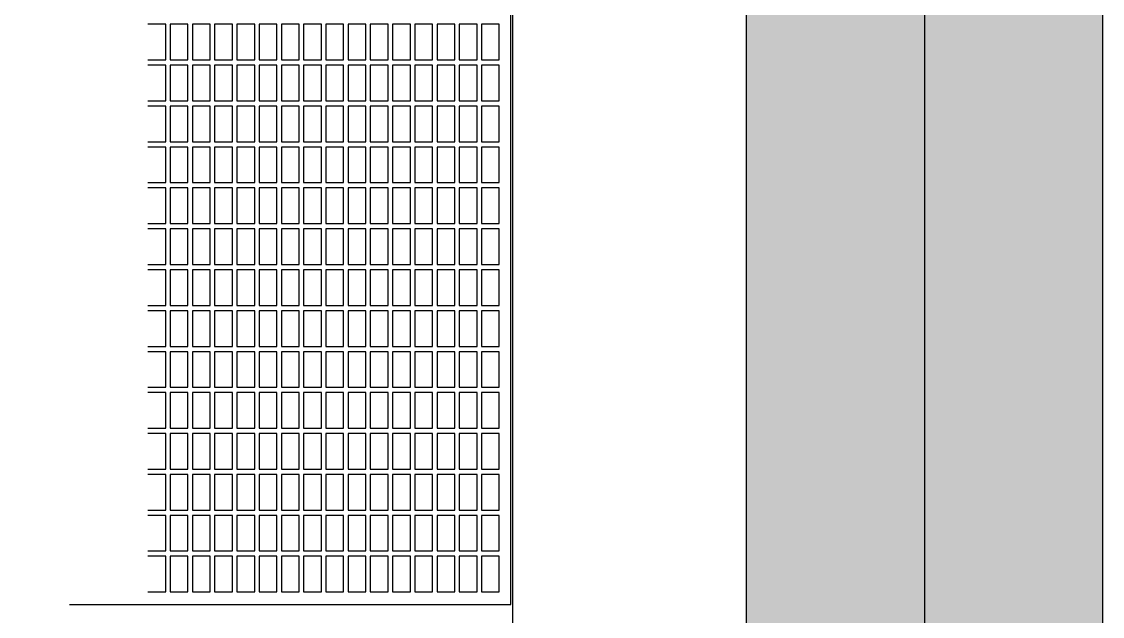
# Model space of a CAD drawing. Extents: x -678900 to 2378000, y 0 to 1840591.
# Drawn here: x -147821 to -147214, y 695264 to 695598 of the extents above; entities that cross this region are included whole.
import ezdxf

# ---------------------------------------------------------------- set-up
doc = ezdxf.new("R2010")
doc.units = 0
doc.header["$LTSCALE"] = 1000
doc.header["$MEASUREMENT"] = 0
doc.linetypes.add('CENTER', pattern=[2, 1.25, -0.25, 0.25, -0.25])
doc.linetypes.add('DASH', pattern=[0.35, 0.25, -0.1])
doc.layers.get('0').update_dxf_attribs({"linetype": 'CONTINUOUS'})
for name, color, linetype in [('AD-AXIS-AXIS', 1, 'CENTER'), ('AE-ELEV-4', 251, 'CONTINUOUS'), ('AE-HDWR-COVR', 8, 'CONTINUOUS'), ('AE-WALL', 255, 'CONTINUOUS'), ('AE-WALL-HACH', 15, 'CONTINUOUS'), ('C-XREF-INT', 7, 'CONTINUOUS')]:
    doc.layers.add(name, color=color, linetype=linetype)

# ---------------------------------------------------------------- blocks, each defined once
blk = doc.blocks.new('DXMX_View_SectionJoint_DEFAULT_191026112959002186')
at = {"layer": 'AE-WALL-HACH'}
h = blk.add_hatch(dxfattribs=at)
h.set_pattern_fill('加气混凝土', color=15, scale=50, style=0)
h.set_pattern_definition([(270, (-183, -177), (600, -300), [0, -600]), (270, (-264, 174), (600, -300), [0, -600]), (270, (-270, -21), (600, -300), [0, -600]), (270, (-93, -234), (600, -300), [0, -600]), (270, (-300, 15), (600, -300), [0, -600]), (270, (285, -294), (600, -300), [0, -600]), (270, (237, -111), (600, -300), [0, -600]), (270, (162, -207), (600, -300), [0, -600]), (270, (150, 282), (600, -300), [0, -600]), (270, (123, -12), (600, -300), [0, -600]), (270, (-30, 102), (600, -300), [0, -600]), (270, (-255, 96), (600, -300), [0, -600]), (270, (-279, -129), (600, -300), [0, -600]), (270, (-15, -294), (600, -300), [0, -600]), (270, (-108, 267), (600, -300), [0, -600]), (270, (-6, 216), (600, -300), [0, -600]), (270, (-48, -18), (600, -300), [0, -600]), (270, (-135, 66), (600, -300), [0, -600]), (270, (63, 114), (600, -300), [0, -600]), (270, (288, 39), (600, -300), [0, -600]), (270, (-234, 243), (600, -300), [0, -600]), (270, (165, -87), (600, -300), [0, -600]), (270, (174, 192), (600, -300), [0, -600]), (270, (252, 240), (600, -300), [0, -600]), (40.6013, (97.143, -257.143), (1800.00001, 1499.999983), [26.342, -11037.111]), (288.43495, (108.57, -214.29), (600, -1500), [27.105, -3767.628]), (0, (82.86, -214.3), (600, -300), [25.714, -1174.286]), (71.56505, (74.29, -240), (599.99996, 1500), [27.105, -3767.628]), (323.1301, (74.29, -240), (600, -300), [28.571, -2971.428]), (45, (-231.43, -262.86), (600, 300), [24.244, -1672.813]), (315, (-231.43, -228.57), (600, -300), [24.244, -1672.813]), (45, (-248.57, -245.71), (600, 300), [24.244, -1672.813]), (315, (-248.57, -245.71), (600, -300), [24.244, -1672.813]), (26.565, (171.43, 25.7), (1200, 5e-05), [31.944, -638.877]), (90, (200, 40), (600, 300), [34.286, -565.714]), (333.435, (171.43, 88.57), (1200, -3e-06), [31.944, -638.877]), (26.565, (142.86, 74.3), (1200, 5e-05), [31.944, -638.877]), (270, (142.86, 74.3), (600, -300), [34.286, -565.714]), (333.435, (142.86, 40), (1200, -3e-06), [31.944, -638.877]), (17.10273, (-31.429, -200), (3000.000005, 899.999966), [38.861, -16282.9025]), (53.97263, (5.714, -188.57), (4199.999995, 5699.99993), [38.861, -8122.02]), (90, (28.6, -157.14), (600, 300), [37.143, -562.857]), (306.02737, (5.714, -88.57), (4199.999955, -5699.99996), [38.861, -8122.02]), (341.56505, (-28.57, -77.14), (3000, -900), [36.14, -3758.593]), (17.10273, (-65.714, -88.571), (3000.000005, 899.999966), [38.861, -16282.9025]), (53.97263, (-88.57, -120), (4199.999995, 5699.99993), [38.861, -8122.02]), (270, (-88.6, -120), (600, -300), [37.143, -562.857]), (306.02737, (-88.57, -157.143), (4199.999955, -5699.99996), [38.861, -8122.02]), (341.56505, (-65.71, -188.57), (3000, -900), [36.14, -3758.593]), (60.2551, (248.57, -205.714), (600, 900), [23.035, -4814.32]), (0, (237.14, -185.7), (600, -300), [22.857, -1177.143]), (299.74488, (237.14, -185.714), (600, -900), [23.035, -4814.32]), (26.565, (-177.14, -65.7), (1200, 5e-05), [31.944, -638.877]), (78.69007, (-148.57, -51.43), (599.99998, 2700), [29.137, -6089.686]), (311.18593, (-162.857, 3e-14), (6599.999942, -7499.999955), [30.372, -12725.802]), (0, (-191.43, 4e-14), (600, -300), [28.571, -1171.428]), (48.81407, (-211.429, -22.857), (6600.000042, 7499.999867), [30.372, -12725.802]), (286.69924, (-211.429, -22.857), (2999.99997, -9899.999926), [29.829, -12498.538]), (330.9454, (-202.857, -51.43), (599.999995, -300), [29.416, -12325.34]), (19.9831, (74.286, 185.714), (4199.99999, 1500.000006), [33.442, -14012.1975]), (65.55605, (105.714, 197.143), (1799.999963, 3900.000015), [34.523, -14465.1315]), (294.44395, (105.714, 260), (1799.99999, -3900.000002), [34.523, -14465.1315]), (340.01689, (74.286, 271.429), (4199.99999, -1500.000005), [33.442, -14012.1975]), (19.9831, (42.857, 260), (4199.99999, 1500.000006), [33.442, -14012.1975]), (70.0169, (31.43, 228.57), (599.99997, 1500), [33.442, -6989.378]), (289.9831, (31.43, 228.57), (600, -1499.99999), [33.442, -6989.378]), (340.01689, (42.857, 197.143), (4199.99999, -1500.000005), [33.442, -14012.1975]), (32.00538, (20, -37.14), (599.99997, 300.00004), [26.954, -5633.434]), (288.43495, (34.29, 2.86), (600, -1500), [27.105, -3767.628]), (0, (8.57, 2.86), (600, -300), [25.714, -1174.286]), (71.56505, (-4e-15, -22.86), (599.99996, 1500), [27.105, -3767.628]), (324.46232, (-4e-15, -22.857), (2999.999996, -2099.999997), [24.578, -10298.211]), (26.565, (-125.7, 137.14), (1200, 5e-05), [31.944, -638.877]), (90, (-97.14, 151.4), (600, 300), [31.429, -568.571]), (329.03624, (-125.714, 200), (600, -300), [33.32, -6963.822]), (30.96376, (-154.286, 182.857), (599.99997, 300.00004), [33.32, -6963.822]), (270, (-154.3, 182.86), (600, -300), [31.429, -568.571]), (333.435, (-154.3, 151.43), (1200, -3e-06), [31.944, -638.877])])
h.paths.add_polyline_path([(-10300, 20044.975163), (-10100, 20044.975163), (-10100, 17264.975163), (-10300, 17264.975163)], flags=0)
h.paths.add_polyline_path([(-11400, 19464.975163), (-11200, 19464.975163), (-11200, 18464.975163), (-11400, 18464.975163)], flags=0)
h.paths.add_polyline_path([(-7900, 19415.025163), (-7900, 19414.975163)], flags=0)
h.paths.add_polyline_path([(-7900, 17315.025163), (-7700, 17315.025163), (-7700, 17264.975163), (-7900, 17264.975163)], flags=0)
h.paths.add_polyline_path([(-10300, 16864.975163), (-10100, 16864.975163), (-10100, 15664.975163), (-10300, 15664.975163)], flags=0)
h.paths.add_polyline_path([(-7900, 16864.975163), (-7700, 16864.975163), (-7700, 16264.975163), (-7900, 16264.975163)], flags=0)
h.paths.add_polyline_path([(-10300, 15264.975163), (-10100, 15264.975163), (-10100, 14464.975163), (-10300, 14464.975163)], flags=0)
at = {"layer": 'AE-WALL', "ltscale": 0.3, "flags": 128}
blk.add_lwpolyline([(-7900, 16864.975163), (-7700, 16864.975163), (-7700, 16264.975163), (-7900, 16264.975163), (-7900, 16864.975163)], dxfattribs=at)
at = {"layer": 'AE-WALL-HACH', "color": 7, "ltscale": 0.3, "flags": 128}
blk.add_lwpolyline([(-7900, 16864.975163), (-7700, 16864.975163), (-7700, 16264.975163), (-7900, 16264.975163), (-7900, 16864.975163)], close=True, dxfattribs=at)
blk = doc.blocks.new('冲顶')
at = {"layer": 'AE-ELEV-4', "linetype": 'Continuous'}
for p, q in [((1332886.42, 858497.89), (1332886.42, 857951.89)), ((1332887.42, 857999.46), (1332887.42, 858447.46)), ((1332893.92, 858325.46), (1332903.92, 858325.46)), ((1332893.92, 858305.46), (1332893.92, 858325.46)), ((1332903.92, 858325.46), (1332903.92, 858305.46)), ((1332906.42, 858325.46), (1332916.42, 858325.46)), ((1332906.42, 858305.46), (1332906.42, 858325.46)), ((1332916.42, 858325.46), (1332916.42, 858305.46)), ((1332918.92, 858325.46), (1332928.92, 858325.46)), ((1332918.92, 858305.46), (1332918.92, 858325.46)), ((1332928.92, 858325.46), (1332928.92, 858305.46)), ((1332931.42, 858325.46), (1332941.42, 858325.46)), ((1332931.42, 858305.46), (1332931.42, 858325.46)), ((1332941.42, 858325.46), (1332941.42, 858305.46)), ((1332943.92, 858325.46), (1332953.92, 858325.46)), ((1332943.92, 858305.46), (1332943.92, 858325.46)), ((1332953.92, 858325.46), (1332953.92, 858305.46)), ((1332956.42, 858325.46), (1332966.42, 858325.46)), ((1332956.42, 858305.46), (1332956.42, 858325.46)), ((1332966.42, 858325.46), (1332966.42, 858305.46)), ((1332968.92, 858325.46), (1332978.92, 858325.46)), ((1332968.92, 858305.46), (1332968.92, 858325.46)), ((1332978.92, 858325.46), (1332978.92, 858305.46)), ((1332981.42, 858325.46), (1332991.42, 858325.46)), ((1332981.42, 858305.46), (1332981.42, 858325.46)), ((1332991.42, 858325.46), (1332991.42, 858305.46)), ((1332993.92, 858325.46), (1333003.92, 858325.46)), ((1332993.92, 858305.46), (1332993.92, 858325.46)), ((1333003.92, 858325.46), (1333003.92, 858305.46)), ((1333006.42, 858325.46), (1333016.42, 858325.46)), ((1333006.42, 858305.46), (1333006.42, 858325.46)), ((1333016.42, 858325.46), (1333016.42, 858305.46)), ((1333018.92, 858325.46), (1333028.92, 858325.46)), ((1333018.92, 858305.46), (1333018.92, 858325.46)), ((1333028.92, 858325.46), (1333028.92, 858305.46)), ((1333031.42, 858325.46), (1333041.42, 858325.46)), ((1333031.42, 858305.46), (1333031.42, 858325.46)), ((1333041.42, 858325.46), (1333041.42, 858305.46)), ((1333043.92, 858325.46), (1333053.92, 858325.46)), ((1333043.92, 858305.46), (1333043.92, 858325.46)), ((1333053.92, 858325.46), (1333053.92, 858305.46)), ((1333056.42, 858325.46), (1333066.42, 858325.46)), ((1333056.42, 858305.46), (1333056.42, 858325.46)), ((1333066.42, 858325.46), (1333066.42, 858305.46)), ((1333068.92, 858325.46), (1333078.92, 858325.46)), ((1333068.92, 858305.46), (1333068.92, 858325.46)), ((1333078.92, 858325.46), (1333078.92, 858305.46)), ((1333081.42, 858325.46), (1333091.42, 858325.46)), ((1333081.42, 858305.46), (1333081.42, 858325.46)), ((1332903.92, 858305.46), (1332893.92, 858305.46)), ((1332893.92, 858302.46), (1332903.92, 858302.46)), ((1332893.92, 858282.46), (1332893.92, 858302.46)), ((1332903.92, 858302.46), (1332903.92, 858282.46)), ((1332916.42, 858305.46), (1332906.42, 858305.46)), ((1332906.42, 858302.46), (1332916.42, 858302.46)), ((1332906.42, 858282.46), (1332906.42, 858302.46)), ((1332916.42, 858302.46), (1332916.42, 858282.46)), ((1332928.92, 858305.46), (1332918.92, 858305.46)), ((1332918.92, 858302.46), (1332928.92, 858302.46)), ((1332918.92, 858282.46), (1332918.92, 858302.46)), ((1332928.92, 858302.46), (1332928.92, 858282.46)), ((1332941.42, 858305.46), (1332931.42, 858305.46)), ((1332931.42, 858302.46), (1332941.42, 858302.46)), ((1332931.42, 858282.46), (1332931.42, 858302.46)), ((1332941.42, 858302.46), (1332941.42, 858282.46)), ((1332953.92, 858305.46), (1332943.92, 858305.46)), ((1332943.92, 858302.46), (1332953.92, 858302.46)), ((1332943.92, 858282.46), (1332943.92, 858302.46)), ((1332953.92, 858302.46), (1332953.92, 858282.46)), ((1332966.42, 858305.46), (1332956.42, 858305.46)), ((1332956.42, 858302.46), (1332966.42, 858302.46)), ((1332956.42, 858282.46), (1332956.42, 858302.46)), ((1332966.42, 858302.46), (1332966.42, 858282.46)), ((1332978.92, 858305.46), (1332968.92, 858305.46)), ((1332968.92, 858302.46), (1332978.92, 858302.46)), ((1332968.92, 858282.46), (1332968.92, 858302.46)), ((1332978.92, 858302.46), (1332978.92, 858282.46)), ((1332991.42, 858305.46), (1332981.42, 858305.46)), ((1332981.42, 858302.46), (1332991.42, 858302.46)), ((1332981.42, 858282.46), (1332981.42, 858302.46)), ((1332991.42, 858302.46), (1332991.42, 858282.46)), ((1333003.92, 858305.46), (1332993.92, 858305.46)), ((1332993.92, 858302.46), (1333003.92, 858302.46)), ((1332993.92, 858282.46), (1332993.92, 858302.46)), ((1333003.92, 858302.46), (1333003.92, 858282.46)), ((1333016.42, 858305.46), (1333006.42, 858305.46)), ((1333006.42, 858302.46), (1333016.42, 858302.46)), ((1333006.42, 858282.46), (1333006.42, 858302.46)), ((1333016.42, 858302.46), (1333016.42, 858282.46)), ((1333028.92, 858305.46), (1333018.92, 858305.46)), ((1333018.92, 858302.46), (1333028.92, 858302.46)), ((1333018.92, 858282.46), (1333018.92, 858302.46)), ((1333028.92, 858302.46), (1333028.92, 858282.46)), ((1333041.42, 858305.46), (1333031.42, 858305.46)), ((1333031.42, 858302.46), (1333041.42, 858302.46)), ((1333031.42, 858282.46), (1333031.42, 858302.46)), ((1333041.42, 858302.46), (1333041.42, 858282.46)), ((1333053.92, 858305.46), (1333043.92, 858305.46)), ((1333043.92, 858302.46), (1333053.92, 858302.46)), ((1333043.92, 858282.46), (1333043.92, 858302.46)), ((1333053.92, 858302.46), (1333053.92, 858282.46)), ((1333066.42, 858305.46), (1333056.42, 858305.46)), ((1333056.42, 858302.46), (1333066.42, 858302.46)), ((1333056.42, 858282.46), (1333056.42, 858302.46)), ((1333066.42, 858302.46), (1333066.42, 858282.46)), ((1333078.92, 858305.46), (1333068.92, 858305.46)), ((1333068.92, 858302.46), (1333078.92, 858302.46)), ((1333068.92, 858282.46), (1333068.92, 858302.46)), ((1333078.92, 858302.46), (1333078.92, 858282.46)), ((1333091.42, 858305.46), (1333081.42, 858305.46)), ((1333081.42, 858302.46), (1333091.42, 858302.46)), ((1333081.42, 858282.46), (1333081.42, 858302.46)), ((1332903.92, 858282.46), (1332893.92, 858282.46)), ((1332916.42, 858282.46), (1332906.42, 858282.46)), ((1332928.92, 858282.46), (1332918.92, 858282.46)), ((1332941.42, 858282.46), (1332931.42, 858282.46)), ((1332953.92, 858282.46), (1332943.92, 858282.46)), ((1332966.42, 858282.46), (1332956.42, 858282.46)), ((1332978.92, 858282.46), (1332968.92, 858282.46)), ((1332991.42, 858282.46), (1332981.42, 858282.46)), ((1333003.92, 858282.46), (1332993.92, 858282.46)), ((1333016.42, 858282.46), (1333006.42, 858282.46)), ((1333028.92, 858282.46), (1333018.92, 858282.46)), ((1333041.42, 858282.46), (1333031.42, 858282.46)), ((1333053.92, 858282.46), (1333043.92, 858282.46)), ((1333066.42, 858282.46), (1333056.42, 858282.46)), ((1333078.92, 858282.46), (1333068.92, 858282.46)), ((1333091.42, 858282.46), (1333081.42, 858282.46)), ((1332893.92, 858279.46), (1332903.92, 858279.46)), ((1332893.92, 858259.46), (1332893.92, 858279.46)), ((1332903.92, 858279.46), (1332903.92, 858259.46)), ((1332906.42, 858279.46), (1332916.42, 858279.46)), ((1332906.42, 858259.46), (1332906.42, 858279.46)), ((1332916.42, 858279.46), (1332916.42, 858259.46)), ((1332918.92, 858279.46), (1332928.92, 858279.46)), ((1332918.92, 858259.46), (1332918.92, 858279.46)), ((1332928.92, 858279.46), (1332928.92, 858259.46)), ((1332931.42, 858279.46), (1332941.42, 858279.46)), ((1332931.42, 858259.46), (1332931.42, 858279.46)), ((1332941.42, 858279.46), (1332941.42, 858259.46)), ((1332943.92, 858279.46), (1332953.92, 858279.46)), ((1332943.92, 858259.46), (1332943.92, 858279.46)), ((1332953.92, 858279.46), (1332953.92, 858259.46)), ((1332956.42, 858279.46), (1332966.42, 858279.46)), ((1332956.42, 858259.46), (1332956.42, 858279.46)), ((1332966.42, 858279.46), (1332966.42, 858259.46)), ((1332968.92, 858279.46), (1332978.92, 858279.46)), ((1332968.92, 858259.46), (1332968.92, 858279.46)), ((1332978.92, 858279.46), (1332978.92, 858259.46)), ((1332981.42, 858279.46), (1332991.42, 858279.46)), ((1332981.42, 858259.46), (1332981.42, 858279.46)), ((1332991.42, 858279.46), (1332991.42, 858259.46)), ((1332993.92, 858279.46), (1333003.92, 858279.46)), ((1332993.92, 858259.46), (1332993.92, 858279.46)), ((1333003.92, 858279.46), (1333003.92, 858259.46)), ((1333006.42, 858279.46), (1333016.42, 858279.46)), ((1333006.42, 858259.46), (1333006.42, 858279.46)), ((1333016.42, 858279.46), (1333016.42, 858259.46)), ((1333018.92, 858279.46), (1333028.92, 858279.46)), ((1333018.92, 858259.46), (1333018.92, 858279.46)), ((1333028.92, 858279.46), (1333028.92, 858259.46)), ((1333031.42, 858279.46), (1333041.42, 858279.46)), ((1333031.42, 858259.46), (1333031.42, 858279.46)), ((1333041.42, 858279.46), (1333041.42, 858259.46)), ((1333043.92, 858279.46), (1333053.92, 858279.46)), ((1333043.92, 858259.46), (1333043.92, 858279.46)), ((1333053.92, 858279.46), (1333053.92, 858259.46)), ((1333056.42, 858279.46), (1333066.42, 858279.46)), ((1333056.42, 858259.46), (1333056.42, 858279.46)), ((1333066.42, 858279.46), (1333066.42, 858259.46)), ((1333068.92, 858279.46), (1333078.92, 858279.46)), ((1333068.92, 858259.46), (1333068.92, 858279.46)), ((1333078.92, 858279.46), (1333078.92, 858259.46)), ((1333081.42, 858279.46), (1333091.42, 858279.46)), ((1333081.42, 858259.46), (1333081.42, 858279.46)), ((1332903.92, 858259.46), (1332893.92, 858259.46)), ((1332916.42, 858259.46), (1332906.42, 858259.46)), ((1332928.92, 858259.46), (1332918.92, 858259.46)), ((1332941.42, 858259.46), (1332931.42, 858259.46)), ((1332953.92, 858259.46), (1332943.92, 858259.46)), ((1332966.42, 858259.46), (1332956.42, 858259.46)), ((1332978.92, 858259.46), (1332968.92, 858259.46)), ((1332991.42, 858259.46), (1332981.42, 858259.46)), ((1333003.92, 858259.46), (1332993.92, 858259.46)), ((1333016.42, 858259.46), (1333006.42, 858259.46)), ((1333028.92, 858259.46), (1333018.92, 858259.46)), ((1333041.42, 858259.46), (1333031.42, 858259.46)), ((1333053.92, 858259.46), (1333043.92, 858259.46)), ((1333066.42, 858259.46), (1333056.42, 858259.46)), ((1333078.92, 858259.46), (1333068.92, 858259.46)), ((1333091.42, 858259.46), (1333081.42, 858259.46)), ((1332893.92, 858256.46), (1332903.92, 858256.46)), ((1332893.92, 858236.46), (1332893.92, 858256.46)), ((1332903.92, 858256.46), (1332903.92, 858236.46)), ((1332906.42, 858256.46), (1332916.42, 858256.46)), ((1332906.42, 858236.46), (1332906.42, 858256.46)), ((1332916.42, 858256.46), (1332916.42, 858236.46)), ((1332918.92, 858256.46), (1332928.92, 858256.46)), ((1332918.92, 858236.46), (1332918.92, 858256.46)), ((1332928.92, 858256.46), (1332928.92, 858236.46)), ((1332931.42, 858256.46), (1332941.42, 858256.46)), ((1332931.42, 858236.46), (1332931.42, 858256.46)), ((1332941.42, 858256.46), (1332941.42, 858236.46)), ((1332943.92, 858256.46), (1332953.92, 858256.46)), ((1332943.92, 858236.46), (1332943.92, 858256.46)), ((1332953.92, 858256.46), (1332953.92, 858236.46)), ((1332956.42, 858256.46), (1332966.42, 858256.46)), ((1332956.42, 858236.46), (1332956.42, 858256.46)), ((1332966.42, 858256.46), (1332966.42, 858236.46)), ((1332968.92, 858256.46), (1332978.92, 858256.46)), ((1332968.92, 858236.46), (1332968.92, 858256.46)), ((1332978.92, 858256.46), (1332978.92, 858236.46)), ((1332981.42, 858256.46), (1332991.42, 858256.46)), ((1332981.42, 858236.46), (1332981.42, 858256.46)), ((1332991.42, 858256.46), (1332991.42, 858236.46)), ((1332993.92, 858256.46), (1333003.92, 858256.46)), ((1332993.92, 858236.46), (1332993.92, 858256.46)), ((1333003.92, 858256.46), (1333003.92, 858236.46)), ((1333006.42, 858256.46), (1333016.42, 858256.46)), ((1333006.42, 858236.46), (1333006.42, 858256.46)), ((1333016.42, 858256.46), (1333016.42, 858236.46)), ((1333018.92, 858256.46), (1333028.92, 858256.46)), ((1333018.92, 858236.46), (1333018.92, 858256.46)), ((1333028.92, 858256.46), (1333028.92, 858236.46)), ((1333031.42, 858256.46), (1333041.42, 858256.46)), ((1333031.42, 858236.46), (1333031.42, 858256.46)), ((1333041.42, 858256.46), (1333041.42, 858236.46)), ((1333043.92, 858256.46), (1333053.92, 858256.46)), ((1333043.92, 858236.46), (1333043.92, 858256.46)), ((1333053.92, 858256.46), (1333053.92, 858236.46)), ((1333056.42, 858256.46), (1333066.42, 858256.46)), ((1333056.42, 858236.46), (1333056.42, 858256.46)), ((1333066.42, 858256.46), (1333066.42, 858236.46)), ((1333068.92, 858256.46), (1333078.92, 858256.46)), ((1333068.92, 858236.46), (1333068.92, 858256.46)), ((1333078.92, 858256.46), (1333078.92, 858236.46)), ((1333081.42, 858256.46), (1333091.42, 858256.46)), ((1333081.42, 858236.46), (1333081.42, 858256.46)), ((1332903.92, 858236.46), (1332893.92, 858236.46)), ((1332916.42, 858236.46), (1332906.42, 858236.46)), ((1332928.92, 858236.46), (1332918.92, 858236.46)), ((1332941.42, 858236.46), (1332931.42, 858236.46)), ((1332953.92, 858236.46), (1332943.92, 858236.46)), ((1332966.42, 858236.46), (1332956.42, 858236.46)), ((1332978.92, 858236.46), (1332968.92, 858236.46)), ((1332991.42, 858236.46), (1332981.42, 858236.46)), ((1333003.92, 858236.46), (1332993.92, 858236.46)), ((1333016.42, 858236.46), (1333006.42, 858236.46)), ((1333028.92, 858236.46), (1333018.92, 858236.46)), ((1333041.42, 858236.46), (1333031.42, 858236.46)), ((1333053.92, 858236.46), (1333043.92, 858236.46)), ((1333066.42, 858236.46), (1333056.42, 858236.46)), ((1333078.92, 858236.46), (1333068.92, 858236.46)), ((1333091.42, 858236.46), (1333081.42, 858236.46)), ((1332893.92, 858233.46), (1332903.92, 858233.46)), ((1332893.92, 858213.46), (1332893.92, 858233.46)), ((1332903.92, 858233.46), (1332903.92, 858213.46)), ((1332906.42, 858233.46), (1332916.42, 858233.46)), ((1332906.42, 858213.46), (1332906.42, 858233.46)), ((1332916.42, 858233.46), (1332916.42, 858213.46)), ((1332918.92, 858233.46), (1332928.92, 858233.46)), ((1332918.92, 858213.46), (1332918.92, 858233.46)), ((1332928.92, 858233.46), (1332928.92, 858213.46)), ((1332931.42, 858233.46), (1332941.42, 858233.46)), ((1332931.42, 858213.46), (1332931.42, 858233.46)), ((1332941.42, 858233.46), (1332941.42, 858213.46)), ((1332943.92, 858233.46), (1332953.92, 858233.46)), ((1332943.92, 858213.46), (1332943.92, 858233.46)), ((1332953.92, 858233.46), (1332953.92, 858213.46)), ((1332956.42, 858233.46), (1332966.42, 858233.46)), ((1332956.42, 858213.46), (1332956.42, 858233.46)), ((1332966.42, 858233.46), (1332966.42, 858213.46)), ((1332968.92, 858233.46), (1332978.92, 858233.46)), ((1332968.92, 858213.46), (1332968.92, 858233.46)), ((1332978.92, 858233.46), (1332978.92, 858213.46)), ((1332981.42, 858233.46), (1332991.42, 858233.46)), ((1332981.42, 858213.46), (1332981.42, 858233.46)), ((1332991.42, 858233.46), (1332991.42, 858213.46)), ((1332993.92, 858233.46), (1333003.92, 858233.46)), ((1332993.92, 858213.46), (1332993.92, 858233.46)), ((1333003.92, 858233.46), (1333003.92, 858213.46)), ((1333006.42, 858233.46), (1333016.42, 858233.46)), ((1333006.42, 858213.46), (1333006.42, 858233.46)), ((1333016.42, 858233.46), (1333016.42, 858213.46)), ((1333018.92, 858233.46), (1333028.92, 858233.46)), ((1333018.92, 858213.46), (1333018.92, 858233.46)), ((1333028.92, 858233.46), (1333028.92, 858213.46)), ((1333031.42, 858233.46), (1333041.42, 858233.46)), ((1333031.42, 858213.46), (1333031.42, 858233.46)), ((1333041.42, 858233.46), (1333041.42, 858213.46)), ((1333043.92, 858233.46), (1333053.92, 858233.46)), ((1333043.92, 858213.46), (1333043.92, 858233.46)), ((1333053.92, 858233.46), (1333053.92, 858213.46)), ((1333056.42, 858233.46), (1333066.42, 858233.46)), ((1333056.42, 858213.46), (1333056.42, 858233.46)), ((1333066.42, 858233.46), (1333066.42, 858213.46)), ((1333068.92, 858233.46), (1333078.92, 858233.46)), ((1333068.92, 858213.46), (1333068.92, 858233.46)), ((1333078.92, 858233.46), (1333078.92, 858213.46)), ((1333081.42, 858233.46), (1333091.42, 858233.46)), ((1333081.42, 858213.46), (1333081.42, 858233.46)), ((1332903.92, 858213.46), (1332893.92, 858213.46)), ((1332893.92, 858210.46), (1332903.92, 858210.46)), ((1332893.92, 858190.46), (1332893.92, 858210.46)), ((1332903.92, 858210.46), (1332903.92, 858190.46)), ((1332916.42, 858213.46), (1332906.42, 858213.46)), ((1332906.42, 858210.46), (1332916.42, 858210.46)), ((1332906.42, 858190.46), (1332906.42, 858210.46)), ((1332916.42, 858210.46), (1332916.42, 858190.46)), ((1332928.92, 858213.46), (1332918.92, 858213.46)), ((1332918.92, 858210.46), (1332928.92, 858210.46)), ((1332918.92, 858190.46), (1332918.92, 858210.46)), ((1332928.92, 858210.46), (1332928.92, 858190.46)), ((1332941.42, 858213.46), (1332931.42, 858213.46)), ((1332931.42, 858210.46), (1332941.42, 858210.46)), ((1332931.42, 858190.46), (1332931.42, 858210.46)), ((1332941.42, 858210.46), (1332941.42, 858190.46)), ((1332953.92, 858213.46), (1332943.92, 858213.46)), ((1332943.92, 858210.46), (1332953.92, 858210.46)), ((1332943.92, 858190.46), (1332943.92, 858210.46)), ((1332953.92, 858210.46), (1332953.92, 858190.46)), ((1332966.42, 858213.46), (1332956.42, 858213.46)), ((1332956.42, 858210.46), (1332966.42, 858210.46)), ((1332956.42, 858190.46), (1332956.42, 858210.46)), ((1332966.42, 858210.46), (1332966.42, 858190.46)), ((1332978.92, 858213.46), (1332968.92, 858213.46)), ((1332968.92, 858210.46), (1332978.92, 858210.46)), ((1332968.92, 858190.46), (1332968.92, 858210.46)), ((1332978.92, 858210.46), (1332978.92, 858190.46)), ((1332991.42, 858213.46), (1332981.42, 858213.46)), ((1332981.42, 858210.46), (1332991.42, 858210.46)), ((1332981.42, 858190.46), (1332981.42, 858210.46)), ((1332991.42, 858210.46), (1332991.42, 858190.46)), ((1333003.92, 858213.46), (1332993.92, 858213.46)), ((1332993.92, 858210.46), (1333003.92, 858210.46)), ((1332993.92, 858190.46), (1332993.92, 858210.46)), ((1333003.92, 858210.46), (1333003.92, 858190.46)), ((1333016.42, 858213.46), (1333006.42, 858213.46)), ((1333006.42, 858210.46), (1333016.42, 858210.46)), ((1333006.42, 858190.46), (1333006.42, 858210.46)), ((1333016.42, 858210.46), (1333016.42, 858190.46)), ((1333028.92, 858213.46), (1333018.92, 858213.46)), ((1333018.92, 858210.46), (1333028.92, 858210.46)), ((1333018.92, 858190.46), (1333018.92, 858210.46)), ((1333028.92, 858210.46), (1333028.92, 858190.46)), ((1333041.42, 858213.46), (1333031.42, 858213.46)), ((1333031.42, 858210.46), (1333041.42, 858210.46)), ((1333031.42, 858190.46), (1333031.42, 858210.46)), ((1333041.42, 858210.46), (1333041.42, 858190.46)), ((1333053.92, 858213.46), (1333043.92, 858213.46)), ((1333043.92, 858210.46), (1333053.92, 858210.46)), ((1333043.92, 858190.46), (1333043.92, 858210.46)), ((1333053.92, 858210.46), (1333053.92, 858190.46)), ((1333066.42, 858213.46), (1333056.42, 858213.46)), ((1333056.42, 858210.46), (1333066.42, 858210.46)), ((1333056.42, 858190.46), (1333056.42, 858210.46)), ((1333066.42, 858210.46), (1333066.42, 858190.46)), ((1333078.92, 858213.46), (1333068.92, 858213.46)), ((1333068.92, 858210.46), (1333078.92, 858210.46)), ((1333068.92, 858190.46), (1333068.92, 858210.46)), ((1333078.92, 858210.46), (1333078.92, 858190.46)), ((1333091.42, 858213.46), (1333081.42, 858213.46)), ((1333081.42, 858210.46), (1333091.42, 858210.46)), ((1333081.42, 858190.46), (1333081.42, 858210.46)), ((1332903.92, 858190.46), (1332893.92, 858190.46)), ((1332893.92, 858187.46), (1332903.92, 858187.46)), ((1332893.92, 858167.46), (1332893.92, 858187.46)), ((1332903.92, 858187.46), (1332903.92, 858167.46)), ((1332916.42, 858190.46), (1332906.42, 858190.46)), ((1332906.42, 858187.46), (1332916.42, 858187.46)), ((1332906.42, 858167.46), (1332906.42, 858187.46)), ((1332916.42, 858187.46), (1332916.42, 858167.46)), ((1332928.92, 858190.46), (1332918.92, 858190.46)), ((1332918.92, 858187.46), (1332928.92, 858187.46)), ((1332918.92, 858167.46), (1332918.92, 858187.46)), ((1332928.92, 858187.46), (1332928.92, 858167.46)), ((1332941.42, 858190.46), (1332931.42, 858190.46)), ((1332931.42, 858187.46), (1332941.42, 858187.46)), ((1332931.42, 858167.46), (1332931.42, 858187.46)), ((1332941.42, 858187.46), (1332941.42, 858167.46)), ((1332953.92, 858190.46), (1332943.92, 858190.46)), ((1332943.92, 858187.46), (1332953.92, 858187.46)), ((1332943.92, 858167.46), (1332943.92, 858187.46)), ((1332953.92, 858187.46), (1332953.92, 858167.46)), ((1332966.42, 858190.46), (1332956.42, 858190.46)), ((1332956.42, 858187.46), (1332966.42, 858187.46)), ((1332956.42, 858167.46), (1332956.42, 858187.46)), ((1332966.42, 858187.46), (1332966.42, 858167.46)), ((1332978.92, 858190.46), (1332968.92, 858190.46)), ((1332968.92, 858187.46), (1332978.92, 858187.46)), ((1332968.92, 858167.46), (1332968.92, 858187.46)), ((1332978.92, 858187.46), (1332978.92, 858167.46)), ((1332991.42, 858190.46), (1332981.42, 858190.46)), ((1332981.42, 858187.46), (1332991.42, 858187.46)), ((1332981.42, 858167.46), (1332981.42, 858187.46)), ((1332991.42, 858187.46), (1332991.42, 858167.46)), ((1333003.92, 858190.46), (1332993.92, 858190.46)), ((1332993.92, 858187.46), (1333003.92, 858187.46)), ((1332993.92, 858167.46), (1332993.92, 858187.46)), ((1333003.92, 858187.46), (1333003.92, 858167.46)), ((1333016.42, 858190.46), (1333006.42, 858190.46)), ((1333006.42, 858187.46), (1333016.42, 858187.46)), ((1333006.42, 858167.46), (1333006.42, 858187.46)), ((1333016.42, 858187.46), (1333016.42, 858167.46)), ((1333028.92, 858190.46), (1333018.92, 858190.46)), ((1333018.92, 858187.46), (1333028.92, 858187.46)), ((1333018.92, 858167.46), (1333018.92, 858187.46)), ((1333028.92, 858187.46), (1333028.92, 858167.46)), ((1333041.42, 858190.46), (1333031.42, 858190.46)), ((1333031.42, 858187.46), (1333041.42, 858187.46)), ((1333031.42, 858167.46), (1333031.42, 858187.46)), ((1333041.42, 858187.46), (1333041.42, 858167.46)), ((1333053.92, 858190.46), (1333043.92, 858190.46)), ((1333043.92, 858187.46), (1333053.92, 858187.46)), ((1333043.92, 858167.46), (1333043.92, 858187.46)), ((1333053.92, 858187.46), (1333053.92, 858167.46)), ((1333066.42, 858190.46), (1333056.42, 858190.46)), ((1333056.42, 858187.46), (1333066.42, 858187.46)), ((1333056.42, 858167.46), (1333056.42, 858187.46)), ((1333066.42, 858187.46), (1333066.42, 858167.46)), ((1333078.92, 858190.46), (1333068.92, 858190.46)), ((1333068.92, 858187.46), (1333078.92, 858187.46)), ((1333068.92, 858167.46), (1333068.92, 858187.46)), ((1333078.92, 858187.46), (1333078.92, 858167.46)), ((1333091.42, 858190.46), (1333081.42, 858190.46)), ((1333081.42, 858187.46), (1333091.42, 858187.46)), ((1333081.42, 858167.46), (1333081.42, 858187.46)), ((1332903.92, 858167.46), (1332893.92, 858167.46)), ((1332916.42, 858167.46), (1332906.42, 858167.46)), ((1332928.92, 858167.46), (1332918.92, 858167.46)), ((1332941.42, 858167.46), (1332931.42, 858167.46)), ((1332953.92, 858167.46), (1332943.92, 858167.46)), ((1332966.42, 858167.46), (1332956.42, 858167.46)), ((1332978.92, 858167.46), (1332968.92, 858167.46)), ((1332991.42, 858167.46), (1332981.42, 858167.46)), ((1333003.92, 858167.46), (1332993.92, 858167.46)), ((1333016.42, 858167.46), (1333006.42, 858167.46)), ((1333028.92, 858167.46), (1333018.92, 858167.46)), ((1333041.42, 858167.46), (1333031.42, 858167.46)), ((1333053.92, 858167.46), (1333043.92, 858167.46)), ((1333066.42, 858167.46), (1333056.42, 858167.46)), ((1333078.92, 858167.46), (1333068.92, 858167.46)), ((1333091.42, 858167.46), (1333081.42, 858167.46)), ((1332893.92, 858164.46), (1332903.92, 858164.46)), ((1332893.92, 858144.46), (1332893.92, 858164.46)), ((1332903.92, 858164.46), (1332903.92, 858144.46)), ((1332906.42, 858164.46), (1332916.42, 858164.46)), ((1332906.42, 858144.46), (1332906.42, 858164.46)), ((1332916.42, 858164.46), (1332916.42, 858144.46)), ((1332918.92, 858164.46), (1332928.92, 858164.46)), ((1332918.92, 858144.46), (1332918.92, 858164.46)), ((1332928.92, 858164.46), (1332928.92, 858144.46)), ((1332931.42, 858164.46), (1332941.42, 858164.46)), ((1332931.42, 858144.46), (1332931.42, 858164.46)), ((1332941.42, 858164.46), (1332941.42, 858144.46)), ((1332943.92, 858164.46), (1332953.92, 858164.46)), ((1332943.92, 858144.46), (1332943.92, 858164.46)), ((1332953.92, 858164.46), (1332953.92, 858144.46)), ((1332956.42, 858164.46), (1332966.42, 858164.46)), ((1332956.42, 858144.46), (1332956.42, 858164.46)), ((1332966.42, 858164.46), (1332966.42, 858144.46)), ((1332968.92, 858164.46), (1332978.92, 858164.46)), ((1332968.92, 858144.46), (1332968.92, 858164.46)), ((1332978.92, 858164.46), (1332978.92, 858144.46)), ((1332981.42, 858164.46), (1332991.42, 858164.46)), ((1332981.42, 858144.46), (1332981.42, 858164.46)), ((1332991.42, 858164.46), (1332991.42, 858144.46)), ((1332993.92, 858164.46), (1333003.92, 858164.46)), ((1332993.92, 858144.46), (1332993.92, 858164.46)), ((1333003.92, 858164.46), (1333003.92, 858144.46)), ((1333006.42, 858164.46), (1333016.42, 858164.46)), ((1333006.42, 858144.46), (1333006.42, 858164.46)), ((1333016.42, 858164.46), (1333016.42, 858144.46)), ((1333018.92, 858164.46), (1333028.92, 858164.46)), ((1333018.92, 858144.46), (1333018.92, 858164.46)), ((1333028.92, 858164.46), (1333028.92, 858144.46)), ((1333031.42, 858164.46), (1333041.42, 858164.46)), ((1333031.42, 858144.46), (1333031.42, 858164.46)), ((1333041.42, 858164.46), (1333041.42, 858144.46)), ((1333043.92, 858164.46), (1333053.92, 858164.46)), ((1333043.92, 858144.46), (1333043.92, 858164.46)), ((1333053.92, 858164.46), (1333053.92, 858144.46)), ((1333056.42, 858164.46), (1333066.42, 858164.46)), ((1333056.42, 858144.46), (1333056.42, 858164.46)), ((1333066.42, 858164.46), (1333066.42, 858144.46)), ((1333068.92, 858164.46), (1333078.92, 858164.46)), ((1333068.92, 858144.46), (1333068.92, 858164.46)), ((1333078.92, 858164.46), (1333078.92, 858144.46)), ((1333081.42, 858164.46), (1333091.42, 858164.46)), ((1333081.42, 858144.46), (1333081.42, 858164.46)), ((1332903.92, 858144.46), (1332893.92, 858144.46)), ((1332916.42, 858144.46), (1332906.42, 858144.46)), ((1332928.92, 858144.46), (1332918.92, 858144.46)), ((1332941.42, 858144.46), (1332931.42, 858144.46)), ((1332953.92, 858144.46), (1332943.92, 858144.46)), ((1332966.42, 858144.46), (1332956.42, 858144.46)), ((1332978.92, 858144.46), (1332968.92, 858144.46)), ((1332991.42, 858144.46), (1332981.42, 858144.46)), ((1333003.92, 858144.46), (1332993.92, 858144.46)), ((1333016.42, 858144.46), (1333006.42, 858144.46)), ((1333028.92, 858144.46), (1333018.92, 858144.46)), ((1333041.42, 858144.46), (1333031.42, 858144.46)), ((1333053.92, 858144.46), (1333043.92, 858144.46)), ((1333066.42, 858144.46), (1333056.42, 858144.46)), ((1333078.92, 858144.46), (1333068.92, 858144.46)), ((1333091.42, 858144.46), (1333081.42, 858144.46)), ((1332893.92, 858141.46), (1332903.92, 858141.46)), ((1332893.92, 858121.46), (1332893.92, 858141.46)), ((1332903.92, 858141.46), (1332903.92, 858121.46)), ((1332906.42, 858141.46), (1332916.42, 858141.46)), ((1332906.42, 858121.46), (1332906.42, 858141.46)), ((1332916.42, 858141.46), (1332916.42, 858121.46)), ((1332918.92, 858141.46), (1332928.92, 858141.46)), ((1332918.92, 858121.46), (1332918.92, 858141.46)), ((1332928.92, 858141.46), (1332928.92, 858121.46)), ((1332931.42, 858141.46), (1332941.42, 858141.46)), ((1332931.42, 858121.46), (1332931.42, 858141.46)), ((1332941.42, 858141.46), (1332941.42, 858121.46)), ((1332943.92, 858141.46), (1332953.92, 858141.46)), ((1332943.92, 858121.46), (1332943.92, 858141.46)), ((1332953.92, 858141.46), (1332953.92, 858121.46)), ((1332956.42, 858141.46), (1332966.42, 858141.46)), ((1332956.42, 858121.46), (1332956.42, 858141.46)), ((1332966.42, 858141.46), (1332966.42, 858121.46)), ((1332968.92, 858141.46), (1332978.92, 858141.46)), ((1332968.92, 858121.46), (1332968.92, 858141.46)), ((1332978.92, 858141.46), (1332978.92, 858121.46)), ((1332981.42, 858141.46), (1332991.42, 858141.46)), ((1332981.42, 858121.46), (1332981.42, 858141.46)), ((1332991.42, 858141.46), (1332991.42, 858121.46)), ((1332993.92, 858141.46), (1333003.92, 858141.46)), ((1332993.92, 858121.46), (1332993.92, 858141.46)), ((1333003.92, 858141.46), (1333003.92, 858121.46)), ((1333006.42, 858141.46), (1333016.42, 858141.46)), ((1333006.42, 858121.46), (1333006.42, 858141.46)), ((1333016.42, 858141.46), (1333016.42, 858121.46)), ((1333018.92, 858141.46), (1333028.92, 858141.46)), ((1333018.92, 858121.46), (1333018.92, 858141.46)), ((1333028.92, 858141.46), (1333028.92, 858121.46)), ((1333031.42, 858141.46), (1333041.42, 858141.46)), ((1333031.42, 858121.46), (1333031.42, 858141.46)), ((1333041.42, 858141.46), (1333041.42, 858121.46)), ((1333043.92, 858141.46), (1333053.92, 858141.46)), ((1333043.92, 858121.46), (1333043.92, 858141.46)), ((1333053.92, 858141.46), (1333053.92, 858121.46)), ((1333056.42, 858141.46), (1333066.42, 858141.46)), ((1333056.42, 858121.46), (1333056.42, 858141.46)), ((1333066.42, 858141.46), (1333066.42, 858121.46)), ((1333068.92, 858141.46), (1333078.92, 858141.46)), ((1333068.92, 858121.46), (1333068.92, 858141.46)), ((1333078.92, 858141.46), (1333078.92, 858121.46)), ((1333081.42, 858141.46), (1333091.42, 858141.46)), ((1333081.42, 858121.46), (1333081.42, 858141.46)), ((1332903.92, 858121.46), (1332893.92, 858121.46)), ((1332893.92, 858118.46), (1332903.92, 858118.46)), ((1332893.92, 858098.46), (1332893.92, 858118.46)), ((1332903.92, 858118.46), (1332903.92, 858098.46)), ((1332916.42, 858121.46), (1332906.42, 858121.46)), ((1332906.42, 858118.46), (1332916.42, 858118.46)), ((1332906.42, 858098.46), (1332906.42, 858118.46)), ((1332916.42, 858118.46), (1332916.42, 858098.46)), ((1332928.92, 858121.46), (1332918.92, 858121.46)), ((1332918.92, 858118.46), (1332928.92, 858118.46)), ((1332918.92, 858098.46), (1332918.92, 858118.46)), ((1332928.92, 858118.46), (1332928.92, 858098.46)), ((1332941.42, 858121.46), (1332931.42, 858121.46)), ((1332931.42, 858118.46), (1332941.42, 858118.46)), ((1332931.42, 858098.46), (1332931.42, 858118.46)), ((1332941.42, 858118.46), (1332941.42, 858098.46)), ((1332953.92, 858121.46), (1332943.92, 858121.46)), ((1332943.92, 858118.46), (1332953.92, 858118.46)), ((1332943.92, 858098.46), (1332943.92, 858118.46)), ((1332953.92, 858118.46), (1332953.92, 858098.46)), ((1332966.42, 858121.46), (1332956.42, 858121.46)), ((1332956.42, 858118.46), (1332966.42, 858118.46)), ((1332956.42, 858098.46), (1332956.42, 858118.46)), ((1332966.42, 858118.46), (1332966.42, 858098.46)), ((1332978.92, 858121.46), (1332968.92, 858121.46)), ((1332968.92, 858118.46), (1332978.92, 858118.46)), ((1332968.92, 858098.46), (1332968.92, 858118.46)), ((1332978.92, 858118.46), (1332978.92, 858098.46)), ((1332991.42, 858121.46), (1332981.42, 858121.46)), ((1332981.42, 858118.46), (1332991.42, 858118.46)), ((1332981.42, 858098.46), (1332981.42, 858118.46)), ((1332991.42, 858118.46), (1332991.42, 858098.46)), ((1333003.92, 858121.46), (1332993.92, 858121.46)), ((1332993.92, 858118.46), (1333003.92, 858118.46)), ((1332993.92, 858098.46), (1332993.92, 858118.46)), ((1333003.92, 858118.46), (1333003.92, 858098.46)), ((1333016.42, 858121.46), (1333006.42, 858121.46)), ((1333006.42, 858118.46), (1333016.42, 858118.46)), ((1333006.42, 858098.46), (1333006.42, 858118.46)), ((1333016.42, 858118.46), (1333016.42, 858098.46)), ((1333028.92, 858121.46), (1333018.92, 858121.46)), ((1333018.92, 858118.46), (1333028.92, 858118.46)), ((1333018.92, 858098.46), (1333018.92, 858118.46)), ((1333028.92, 858118.46), (1333028.92, 858098.46)), ((1333041.42, 858121.46), (1333031.42, 858121.46)), ((1333031.42, 858118.46), (1333041.42, 858118.46)), ((1333031.42, 858098.46), (1333031.42, 858118.46)), ((1333041.42, 858118.46), (1333041.42, 858098.46)), ((1333053.92, 858121.46), (1333043.92, 858121.46)), ((1333043.92, 858118.46), (1333053.92, 858118.46)), ((1333043.92, 858098.46), (1333043.92, 858118.46)), ((1333053.92, 858118.46), (1333053.92, 858098.46)), ((1333066.42, 858121.46), (1333056.42, 858121.46)), ((1333056.42, 858118.46), (1333066.42, 858118.46)), ((1333056.42, 858098.46), (1333056.42, 858118.46)), ((1333066.42, 858118.46), (1333066.42, 858098.46)), ((1333078.92, 858121.46), (1333068.92, 858121.46)), ((1333068.92, 858118.46), (1333078.92, 858118.46)), ((1333068.92, 858098.46), (1333068.92, 858118.46)), ((1333078.92, 858118.46), (1333078.92, 858098.46)), ((1333091.42, 858121.46), (1333081.42, 858121.46)), ((1333081.42, 858118.46), (1333091.42, 858118.46)), ((1333081.42, 858098.46), (1333081.42, 858118.46)), ((1332903.92, 858098.46), (1332893.92, 858098.46)), ((1332893.92, 858095.46), (1332903.92, 858095.46)), ((1332893.92, 858075.46), (1332893.92, 858095.46)), ((1332903.92, 858095.46), (1332903.92, 858075.46)), ((1332916.42, 858098.46), (1332906.42, 858098.46)), ((1332906.42, 858095.46), (1332916.42, 858095.46)), ((1332906.42, 858075.46), (1332906.42, 858095.46)), ((1332916.42, 858095.46), (1332916.42, 858075.46)), ((1332928.92, 858098.46), (1332918.92, 858098.46)), ((1332918.92, 858095.46), (1332928.92, 858095.46)), ((1332918.92, 858075.46), (1332918.92, 858095.46)), ((1332928.92, 858095.46), (1332928.92, 858075.46)), ((1332941.42, 858098.46), (1332931.42, 858098.46)), ((1332931.42, 858095.46), (1332941.42, 858095.46)), ((1332931.42, 858075.46), (1332931.42, 858095.46)), ((1332941.42, 858095.46), (1332941.42, 858075.46)), ((1332953.92, 858098.46), (1332943.92, 858098.46)), ((1332943.92, 858095.46), (1332953.92, 858095.46)), ((1332943.92, 858075.46), (1332943.92, 858095.46)), ((1332953.92, 858095.46), (1332953.92, 858075.46)), ((1332966.42, 858098.46), (1332956.42, 858098.46)), ((1332956.42, 858095.46), (1332966.42, 858095.46)), ((1332956.42, 858075.46), (1332956.42, 858095.46)), ((1332966.42, 858095.46), (1332966.42, 858075.46)), ((1332978.92, 858098.46), (1332968.92, 858098.46)), ((1332968.92, 858095.46), (1332978.92, 858095.46)), ((1332968.92, 858075.46), (1332968.92, 858095.46)), ((1332978.92, 858095.46), (1332978.92, 858075.46)), ((1332991.42, 858098.46), (1332981.42, 858098.46)), ((1332981.42, 858095.46), (1332991.42, 858095.46)), ((1332981.42, 858075.46), (1332981.42, 858095.46)), ((1332991.42, 858095.46), (1332991.42, 858075.46)), ((1333003.92, 858098.46), (1332993.92, 858098.46)), ((1332993.92, 858095.46), (1333003.92, 858095.46)), ((1332993.92, 858075.46), (1332993.92, 858095.46)), ((1333003.92, 858095.46), (1333003.92, 858075.46)), ((1333016.42, 858098.46), (1333006.42, 858098.46)), ((1333006.42, 858095.46), (1333016.42, 858095.46)), ((1333006.42, 858075.46), (1333006.42, 858095.46)), ((1333016.42, 858095.46), (1333016.42, 858075.46)), ((1333028.92, 858098.46), (1333018.92, 858098.46)), ((1333018.92, 858095.46), (1333028.92, 858095.46)), ((1333018.92, 858075.46), (1333018.92, 858095.46)), ((1333028.92, 858095.46), (1333028.92, 858075.46)), ((1333041.42, 858098.46), (1333031.42, 858098.46)), ((1333031.42, 858095.46), (1333041.42, 858095.46)), ((1333031.42, 858075.46), (1333031.42, 858095.46)), ((1333041.42, 858095.46), (1333041.42, 858075.46)), ((1333053.92, 858098.46), (1333043.92, 858098.46)), ((1333043.92, 858095.46), (1333053.92, 858095.46)), ((1333043.92, 858075.46), (1333043.92, 858095.46)), ((1333053.92, 858095.46), (1333053.92, 858075.46)), ((1333066.42, 858098.46), (1333056.42, 858098.46)), ((1333056.42, 858095.46), (1333066.42, 858095.46)), ((1333056.42, 858075.46), (1333056.42, 858095.46)), ((1333066.42, 858095.46), (1333066.42, 858075.46)), ((1333078.92, 858098.46), (1333068.92, 858098.46)), ((1333068.92, 858095.46), (1333078.92, 858095.46)), ((1333068.92, 858075.46), (1333068.92, 858095.46)), ((1333078.92, 858095.46), (1333078.92, 858075.46)), ((1333091.42, 858098.46), (1333081.42, 858098.46)), ((1333081.42, 858095.46), (1333091.42, 858095.46)), ((1333081.42, 858075.46), (1333081.42, 858095.46)), ((1332903.92, 858075.46), (1332893.92, 858075.46)), ((1332893.92, 858072.46), (1332903.92, 858072.46)), ((1332893.92, 858052.46), (1332893.92, 858072.46)), ((1332903.92, 858072.46), (1332903.92, 858052.46)), ((1332916.42, 858075.46), (1332906.42, 858075.46)), ((1332906.42, 858072.46), (1332916.42, 858072.46)), ((1332906.42, 858052.46), (1332906.42, 858072.46)), ((1332916.42, 858072.46), (1332916.42, 858052.46)), ((1332928.92, 858075.46), (1332918.92, 858075.46)), ((1332918.92, 858072.46), (1332928.92, 858072.46)), ((1332918.92, 858052.46), (1332918.92, 858072.46)), ((1332928.92, 858072.46), (1332928.92, 858052.46)), ((1332941.42, 858075.46), (1332931.42, 858075.46)), ((1332931.42, 858072.46), (1332941.42, 858072.46)), ((1332931.42, 858052.46), (1332931.42, 858072.46)), ((1332941.42, 858072.46), (1332941.42, 858052.46)), ((1332953.92, 858075.46), (1332943.92, 858075.46)), ((1332943.92, 858072.46), (1332953.92, 858072.46)), ((1332943.92, 858052.46), (1332943.92, 858072.46)), ((1332953.92, 858072.46), (1332953.92, 858052.46)), ((1332966.42, 858075.46), (1332956.42, 858075.46)), ((1332956.42, 858072.46), (1332966.42, 858072.46)), ((1332956.42, 858052.46), (1332956.42, 858072.46)), ((1332966.42, 858072.46), (1332966.42, 858052.46)), ((1332978.92, 858075.46), (1332968.92, 858075.46)), ((1332968.92, 858072.46), (1332978.92, 858072.46)), ((1332968.92, 858052.46), (1332968.92, 858072.46)), ((1332978.92, 858072.46), (1332978.92, 858052.46)), ((1332991.42, 858075.46), (1332981.42, 858075.46)), ((1332981.42, 858072.46), (1332991.42, 858072.46)), ((1332981.42, 858052.46), (1332981.42, 858072.46)), ((1332991.42, 858072.46), (1332991.42, 858052.46)), ((1333003.92, 858075.46), (1332993.92, 858075.46)), ((1332993.92, 858072.46), (1333003.92, 858072.46)), ((1332993.92, 858052.46), (1332993.92, 858072.46)), ((1333003.92, 858072.46), (1333003.92, 858052.46)), ((1333016.42, 858075.46), (1333006.42, 858075.46)), ((1333006.42, 858072.46), (1333016.42, 858072.46)), ((1333006.42, 858052.46), (1333006.42, 858072.46)), ((1333016.42, 858072.46), (1333016.42, 858052.46)), ((1333028.92, 858075.46), (1333018.92, 858075.46)), ((1333018.92, 858072.46), (1333028.92, 858072.46)), ((1333018.92, 858052.46), (1333018.92, 858072.46)), ((1333028.92, 858072.46), (1333028.92, 858052.46)), ((1333041.42, 858075.46), (1333031.42, 858075.46)), ((1333031.42, 858072.46), (1333041.42, 858072.46)), ((1333031.42, 858052.46), (1333031.42, 858072.46)), ((1333041.42, 858072.46), (1333041.42, 858052.46)), ((1333053.92, 858075.46), (1333043.92, 858075.46)), ((1333043.92, 858072.46), (1333053.92, 858072.46)), ((1333043.92, 858052.46), (1333043.92, 858072.46)), ((1333053.92, 858072.46), (1333053.92, 858052.46)), ((1333066.42, 858075.46), (1333056.42, 858075.46)), ((1333056.42, 858072.46), (1333066.42, 858072.46)), ((1333056.42, 858052.46), (1333056.42, 858072.46)), ((1333066.42, 858072.46), (1333066.42, 858052.46)), ((1333078.92, 858075.46), (1333068.92, 858075.46)), ((1333068.92, 858072.46), (1333078.92, 858072.46)), ((1333068.92, 858052.46), (1333068.92, 858072.46)), ((1333078.92, 858072.46), (1333078.92, 858052.46)), ((1333091.42, 858075.46), (1333081.42, 858075.46)), ((1333081.42, 858072.46), (1333091.42, 858072.46)), ((1333081.42, 858052.46), (1333081.42, 858072.46)), ((1332903.92, 858052.46), (1332893.92, 858052.46)), ((1332916.42, 858052.46), (1332906.42, 858052.46)), ((1332928.92, 858052.46), (1332918.92, 858052.46)), ((1332941.42, 858052.46), (1332931.42, 858052.46)), ((1332953.92, 858052.46), (1332943.92, 858052.46)), ((1332966.42, 858052.46), (1332956.42, 858052.46)), ((1332978.92, 858052.46), (1332968.92, 858052.46)), ((1332991.42, 858052.46), (1332981.42, 858052.46)), ((1333003.92, 858052.46), (1332993.92, 858052.46)), ((1333016.42, 858052.46), (1333006.42, 858052.46)), ((1333028.92, 858052.46), (1333018.92, 858052.46)), ((1333041.42, 858052.46), (1333031.42, 858052.46)), ((1333053.92, 858052.46), (1333043.92, 858052.46)), ((1333066.42, 858052.46), (1333056.42, 858052.46)), ((1333078.92, 858052.46), (1333068.92, 858052.46)), ((1333091.42, 858052.46), (1333081.42, 858052.46)), ((1332893.92, 858049.46), (1332903.92, 858049.46)), ((1332893.92, 858029.46), (1332893.92, 858049.46)), ((1332903.92, 858049.46), (1332903.92, 858029.46)), ((1332906.42, 858049.46), (1332916.42, 858049.46)), ((1332906.42, 858029.46), (1332906.42, 858049.46)), ((1332916.42, 858049.46), (1332916.42, 858029.46)), ((1332918.92, 858049.46), (1332928.92, 858049.46)), ((1332918.92, 858029.46), (1332918.92, 858049.46)), ((1332928.92, 858049.46), (1332928.92, 858029.46)), ((1332931.42, 858049.46), (1332941.42, 858049.46)), ((1332931.42, 858029.46), (1332931.42, 858049.46)), ((1332941.42, 858049.46), (1332941.42, 858029.46)), ((1332943.92, 858049.46), (1332953.92, 858049.46)), ((1332943.92, 858029.46), (1332943.92, 858049.46)), ((1332953.92, 858049.46), (1332953.92, 858029.46)), ((1332956.42, 858049.46), (1332966.42, 858049.46)), ((1332956.42, 858029.46), (1332956.42, 858049.46)), ((1332966.42, 858049.46), (1332966.42, 858029.46)), ((1332968.92, 858049.46), (1332978.92, 858049.46)), ((1332968.92, 858029.46), (1332968.92, 858049.46)), ((1332978.92, 858049.46), (1332978.92, 858029.46)), ((1332981.42, 858049.46), (1332991.42, 858049.46)), ((1332981.42, 858029.46), (1332981.42, 858049.46)), ((1332991.42, 858049.46), (1332991.42, 858029.46)), ((1332993.92, 858049.46), (1333003.92, 858049.46)), ((1332993.92, 858029.46), (1332993.92, 858049.46)), ((1333003.92, 858049.46), (1333003.92, 858029.46)), ((1333006.42, 858049.46), (1333016.42, 858049.46)), ((1333006.42, 858029.46), (1333006.42, 858049.46)), ((1333016.42, 858049.46), (1333016.42, 858029.46)), ((1333018.92, 858049.46), (1333028.92, 858049.46)), ((1333018.92, 858029.46), (1333018.92, 858049.46)), ((1333028.92, 858049.46), (1333028.92, 858029.46)), ((1333031.42, 858049.46), (1333041.42, 858049.46)), ((1333031.42, 858029.46), (1333031.42, 858049.46)), ((1333041.42, 858049.46), (1333041.42, 858029.46)), ((1333043.92, 858049.46), (1333053.92, 858049.46)), ((1333043.92, 858029.46), (1333043.92, 858049.46)), ((1333053.92, 858049.46), (1333053.92, 858029.46)), ((1333056.42, 858049.46), (1333066.42, 858049.46)), ((1333056.42, 858029.46), (1333056.42, 858049.46)), ((1333066.42, 858049.46), (1333066.42, 858029.46)), ((1333068.92, 858049.46), (1333078.92, 858049.46)), ((1333068.92, 858029.46), (1333068.92, 858049.46)), ((1333078.92, 858049.46), (1333078.92, 858029.46)), ((1333081.42, 858049.46), (1333091.42, 858049.46)), ((1333081.42, 858029.46), (1333081.42, 858049.46)), ((1332903.92, 858029.46), (1332893.92, 858029.46)), ((1332916.42, 858029.46), (1332906.42, 858029.46)), ((1332928.92, 858029.46), (1332918.92, 858029.46)), ((1332941.42, 858029.46), (1332931.42, 858029.46)), ((1332953.92, 858029.46), (1332943.92, 858029.46)), ((1332966.42, 858029.46), (1332956.42, 858029.46)), ((1332978.92, 858029.46), (1332968.92, 858029.46)), ((1332991.42, 858029.46), (1332981.42, 858029.46)), ((1333003.92, 858029.46), (1332993.92, 858029.46)), ((1333016.42, 858029.46), (1333006.42, 858029.46)), ((1333028.92, 858029.46), (1333018.92, 858029.46)), ((1333041.42, 858029.46), (1333031.42, 858029.46)), ((1333053.92, 858029.46), (1333043.92, 858029.46)), ((1333066.42, 858029.46), (1333056.42, 858029.46)), ((1333078.92, 858029.46), (1333068.92, 858029.46)), ((1333091.42, 858029.46), (1333081.42, 858029.46)), ((1332893.92, 858026.46), (1332903.92, 858026.46)), ((1332893.92, 858006.46), (1332893.92, 858026.46)), ((1332903.92, 858026.46), (1332903.92, 858006.46)), ((1332906.42, 858026.46), (1332916.42, 858026.46)), ((1332906.42, 858006.46), (1332906.42, 858026.46)), ((1332916.42, 858026.46), (1332916.42, 858006.46)), ((1332918.92, 858026.46), (1332928.92, 858026.46)), ((1332918.92, 858006.46), (1332918.92, 858026.46)), ((1332928.92, 858026.46), (1332928.92, 858006.46)), ((1332931.42, 858026.46), (1332941.42, 858026.46)), ((1332931.42, 858006.46), (1332931.42, 858026.46)), ((1332941.42, 858026.46), (1332941.42, 858006.46)), ((1332943.92, 858026.46), (1332953.92, 858026.46)), ((1332943.92, 858006.46), (1332943.92, 858026.46)), ((1332953.92, 858026.46), (1332953.92, 858006.46)), ((1332956.42, 858026.46), (1332966.42, 858026.46)), ((1332956.42, 858006.46), (1332956.42, 858026.46)), ((1332966.42, 858026.46), (1332966.42, 858006.46)), ((1332968.92, 858026.46), (1332978.92, 858026.46)), ((1332968.92, 858006.46), (1332968.92, 858026.46)), ((1332978.92, 858026.46), (1332978.92, 858006.46)), ((1332981.42, 858026.46), (1332991.42, 858026.46)), ((1332981.42, 858006.46), (1332981.42, 858026.46)), ((1332991.42, 858026.46), (1332991.42, 858006.46)), ((1332993.92, 858026.46), (1333003.92, 858026.46)), ((1332993.92, 858006.46), (1332993.92, 858026.46)), ((1333003.92, 858026.46), (1333003.92, 858006.46)), ((1333006.42, 858026.46), (1333016.42, 858026.46)), ((1333006.42, 858006.46), (1333006.42, 858026.46)), ((1333016.42, 858026.46), (1333016.42, 858006.46)), ((1333018.92, 858026.46), (1333028.92, 858026.46)), ((1333018.92, 858006.46), (1333018.92, 858026.46)), ((1333028.92, 858026.46), (1333028.92, 858006.46)), ((1333031.42, 858026.46), (1333041.42, 858026.46)), ((1333031.42, 858006.46), (1333031.42, 858026.46)), ((1333041.42, 858026.46), (1333041.42, 858006.46)), ((1333043.92, 858026.46), (1333053.92, 858026.46)), ((1333043.92, 858006.46), (1333043.92, 858026.46)), ((1333053.92, 858026.46), (1333053.92, 858006.46)), ((1333056.42, 858026.46), (1333066.42, 858026.46)), ((1333056.42, 858006.46), (1333056.42, 858026.46)), ((1333066.42, 858026.46), (1333066.42, 858006.46)), ((1333068.92, 858026.46), (1333078.92, 858026.46)), ((1333068.92, 858006.46), (1333068.92, 858026.46)), ((1333078.92, 858026.46), (1333078.92, 858006.46)), ((1333081.42, 858026.46), (1333091.42, 858026.46)), ((1333081.42, 858006.46), (1333081.42, 858026.46)), ((1332903.92, 858006.46), (1332893.92, 858006.46)), ((1332916.42, 858006.46), (1332906.42, 858006.46)), ((1332928.92, 858006.46), (1332918.92, 858006.46)), ((1332941.42, 858006.46), (1332931.42, 858006.46)), ((1332953.92, 858006.46), (1332943.92, 858006.46)), ((1332966.42, 858006.46), (1332956.42, 858006.46)), ((1332978.92, 858006.46), (1332968.92, 858006.46)), ((1332991.42, 858006.46), (1332981.42, 858006.46)), ((1333003.92, 858006.46), (1332993.92, 858006.46)), ((1333016.42, 858006.46), (1333006.42, 858006.46)), ((1333028.92, 858006.46), (1333018.92, 858006.46)), ((1333041.42, 858006.46), (1333031.42, 858006.46)), ((1333053.92, 858006.46), (1333043.92, 858006.46)), ((1333066.42, 858006.46), (1333056.42, 858006.46)), ((1333078.92, 858006.46), (1333068.92, 858006.46)), ((1333091.42, 858006.46), (1333081.42, 858006.46)), ((1333135.42, 857999.46), (1332887.42, 857999.46))]:
    blk.add_line(p, q, dxfattribs=at)
blk = doc.blocks.new('电梯标高')
at = {"layer": 'AD-AXIS-AXIS'}
blk.add_lwpolyline([(5738.52, 19240), (5738.52, -2356.87)], dxfattribs=at)
at = {"layer": 'AE-HDWR-COVR', "linetype": 'DASH', "xscale": -1}
blk.add_blockref('冲顶', (1338393.44, -843409.89), dxfattribs=at)

msp = doc.modelspace()

# ---------------------------------------------------------------- block references
msp.add_blockref('DXMX_View_SectionJoint_DEFAULT_191026112959002186', (-139513.97, 678755.81))

# ---------------------------------------------------------------- next in the draw order: block references
at = {"layer": 'C-XREF-INT'}
msp.add_blockref('电梯标高', (-153052.49, 680680.78), dxfattribs=at)

doc.saveas('drawing.dxf')
